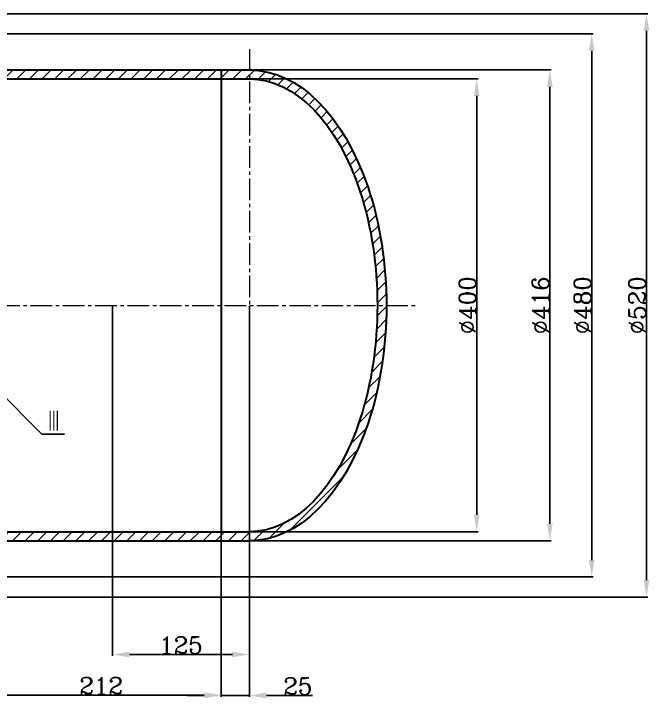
# Model space of a CAD drawing. Header units: millimetres. Extents: x 4714 to 9149, y -487 to 2583.
# Drawn here: x 7641 to 8202, y 1225 to 1830 of the extents above; entities that cross this region are included whole.
import ezdxf

# ---------------------------------------------------------------- set-up
doc = ezdxf.new("R2010")
doc.units = ezdxf.units.MM
doc.linetypes.add('CENTER2', pattern=[28.575, 19.05, -3.175, 3.175, -3.175])
doc.layers.add('实线', color=7, linetype='Continuous')
for name, color, linetype, lineweight in [('标注', 7, 'Continuous', 18), ('点画线', 7, 'CENTER2', 15), ('粗实线', 4, 'Continuous', 30), ('细实线', 7, 'Continuous', 18)]:
    doc.layers.add(name, color=color, linetype=linetype, lineweight=lineweight)
doc.styles.add('HGCAD', font='gbenor.shx', dxfattribs={"width": 0.75, "bigfont": 'gbcbig.shx'})
doc.styles.get("Standard").update_dxf_attribs({"font": 'romanc.shx', "bigfont": 'gbcbig.shx'})
doc.dimstyles.new('副本 ISO-25', dxfattribs={"dimtxt": 15, "dimasz": 15, "dimexe": 1.25, "dimexo": 0.625, "dimtad": 1, "dimtxsty": 'Standard', "dimcen": 2.5, "dimadec": 0, "dimazin": 0, "dimtfac": 1, "dimtmove": 0, "dimatfit": 3, "dimfxl": 0, "dimarcsym": 0})

# ---------------------------------------------------------------- blocks, each defined once
blk = doc.blocks.new('*D19')
at = {"layer": 'Defpoints', "color": 0, "transparency": 16777216}
for p in [(7611.81, 1372.48), (7823.81, 1372.48), (7823.81, 1228.16)]:
    blk.add_point(p, dxfattribs=at)
at = {"layer": '标注', "color": 0, "lineweight": -2, "transparency": 16777216}
for p, q in [((7611.81, 1371.86), (7611.81, 1226.91)), ((7823.81, 1371.86), (7823.81, 1226.91)), ((7626.81, 1228.16), (7808.81, 1228.16))]:
    blk.add_line(p, q, dxfattribs=at)
at = {"layer": '标注', "color": 0, "transparency": 16777216}
for points in [[(7626.81, 1230.66), (7626.81, 1225.66), (7611.81, 1228.16)], [(7808.81, 1230.66), (7808.81, 1225.66), (7823.81, 1228.16)]]:
    blk.add_solid(points, dxfattribs=at)
at = {"layer": '标注', "color": 0, "transparency": 16777216, "insert": (7717.81, 1236.29), "char_height": 15, "attachment_point": 5}
blk.add_mtext('212', dxfattribs=at)
blk = doc.blocks.new('*D20')
at = {"layer": 'Defpoints', "color": 0, "transparency": 16777216}
for p in [(7823.81, 1364.48), (7848.81, 1364.48), (7848.81, 1227.78)]:
    blk.add_point(p, dxfattribs=at)
at = {"layer": '标注', "color": 0, "lineweight": -2, "transparency": 16777216}
for p, q in [((7823.81, 1363.86), (7823.81, 1226.53)), ((7848.81, 1363.86), (7848.81, 1226.53)), ((7808.81, 1227.78), (7793.81, 1227.78)), ((7823.81, 1227.78), (7848.81, 1227.78)), ((7863.81, 1227.78), (7904.34, 1227.78))]:
    blk.add_line(p, q, dxfattribs=at)
at = {"layer": '标注', "color": 0, "transparency": 16777216}
for points in [[(7808.81, 1230.28), (7808.81, 1225.28), (7823.81, 1227.78)], [(7863.81, 1230.28), (7863.81, 1225.28), (7848.81, 1227.78)]]:
    blk.add_solid(points, dxfattribs=at)
at = {"layer": '标注', "color": 0, "transparency": 16777216, "insert": (7891.57, 1235.9), "char_height": 15, "attachment_point": 5}
blk.add_mtext('25', dxfattribs=at)
blk = doc.blocks.new('*D21')
at = {"layer": 'Defpoints', "color": 0, "transparency": 16777216}
for p in [(7727.81, 1572.48), (7848.81, 1572.48), (7727.81, 1264.01)]:
    blk.add_point(p, dxfattribs=at)
at = {"layer": '标注', "color": 0, "lineweight": -2, "transparency": 16777216}
for p, q in [((7727.81, 1571.86), (7727.81, 1262.76)), ((7848.81, 1571.86), (7848.81, 1262.76)), ((7833.81, 1264.01), (7742.81, 1264.01))]:
    blk.add_line(p, q, dxfattribs=at)
at = {"layer": '标注', "color": 0, "transparency": 16777216}
for points in [[(7742.81, 1266.51), (7742.81, 1261.51), (7727.81, 1264.01)], [(7833.81, 1266.51), (7833.81, 1261.51), (7848.81, 1264.01)]]:
    blk.add_solid(points, dxfattribs=at)
at = {"layer": '标注', "color": 0, "transparency": 16777216, "insert": (7788.31, 1272.14), "char_height": 15, "attachment_point": 5}
blk.add_mtext('125', dxfattribs=at)
blk = doc.blocks.new('*D36')
at = {"layer": 'Defpoints', "color": 0, "transparency": 16777216}
for p in [(7611.81, 1772.48), (7611.81, 1372.48), (8049.52, 1372.48)]:
    blk.add_point(p, dxfattribs=at)
at = {"layer": '标注', "color": 0, "lineweight": -2, "transparency": 16777216}
for p, q in [((7612.43, 1772.48), (8050.77, 1772.48)), ((8049.52, 1757.48), (8049.52, 1387.48)), ((7612.43, 1372.48), (8050.77, 1372.48))]:
    blk.add_line(p, q, dxfattribs=at)
at = {"layer": '标注', "color": 0, "transparency": 16777216}
for points in [[(8047.02, 1757.48), (8052.02, 1757.48), (8049.52, 1772.48)], [(8047.02, 1387.48), (8052.02, 1387.48), (8049.52, 1372.48)]]:
    blk.add_solid(points, dxfattribs=at)
at = {"layer": '标注', "color": 0, "transparency": 16777216, "insert": (8041.39, 1572.48), "char_height": 15, "attachment_point": 5, "rotation": 90}
blk.add_mtext('%%C400', dxfattribs=at)
blk = doc.blocks.new('*D37')
at = {"layer": 'Defpoints', "color": 0, "transparency": 16777216}
for p in [(7611.81, 1780.48), (7611.81, 1364.48), (8114.12, 1364.48)]:
    blk.add_point(p, dxfattribs=at)
at = {"layer": '标注', "color": 0, "lineweight": -2, "transparency": 16777216}
for p, q in [((7612.43, 1780.48), (8115.37, 1780.48)), ((8114.12, 1765.48), (8114.12, 1379.48)), ((7612.43, 1364.48), (8115.37, 1364.48))]:
    blk.add_line(p, q, dxfattribs=at)
at = {"layer": '标注', "color": 0, "transparency": 16777216}
for points in [[(8111.62, 1765.48), (8116.62, 1765.48), (8114.12, 1780.48)], [(8111.62, 1379.48), (8116.62, 1379.48), (8114.12, 1364.48)]]:
    blk.add_solid(points, dxfattribs=at)
at = {"layer": '标注', "color": 0, "transparency": 16777216, "insert": (8105.99, 1572.48), "char_height": 15, "attachment_point": 5, "rotation": 90}
blk.add_mtext('%%C416', dxfattribs=at)
blk = doc.blocks.new('*D38')
at = {"layer": 'Defpoints', "color": 0, "transparency": 16777216}
for p in [(7611.81, 1812.48), (7611.81, 1332.48), (8151.1, 1332.48)]:
    blk.add_point(p, dxfattribs=at)
at = {"layer": '标注', "color": 0, "lineweight": -2, "transparency": 16777216}
for p, q in [((7612.43, 1812.48), (8152.35, 1812.48)), ((8151.1, 1797.48), (8151.1, 1347.48)), ((7612.43, 1332.48), (8152.35, 1332.48))]:
    blk.add_line(p, q, dxfattribs=at)
at = {"layer": '标注', "color": 0, "transparency": 16777216}
for points in [[(8148.6, 1797.48), (8153.6, 1797.48), (8151.1, 1812.48)], [(8148.6, 1347.48), (8153.6, 1347.48), (8151.1, 1332.48)]]:
    blk.add_solid(points, dxfattribs=at)
at = {"layer": '标注', "color": 0, "transparency": 16777216, "insert": (8142.98, 1572.48), "char_height": 15, "attachment_point": 5, "rotation": 90}
blk.add_mtext('%%C480', dxfattribs=at)
blk = doc.blocks.new('*D39')
at = {"layer": 'Defpoints', "color": 0, "transparency": 16777216}
for p in [(7611.81, 1830.18), (7611.81, 1314.78), (8199.48, 1314.78)]:
    blk.add_point(p, dxfattribs=at)
at = {"layer": '标注', "color": 0, "lineweight": -2, "transparency": 16777216}
for p, q in [((7612.43, 1830.18), (8200.73, 1830.18)), ((8199.48, 1815.18), (8199.48, 1329.78)), ((7612.43, 1314.78), (8200.73, 1314.78))]:
    blk.add_line(p, q, dxfattribs=at)
at = {"layer": '标注', "color": 0, "transparency": 16777216}
for points in [[(8196.98, 1815.18), (8201.98, 1815.18), (8199.48, 1830.18)], [(8196.98, 1329.78), (8201.98, 1329.78), (8199.48, 1314.78)]]:
    blk.add_solid(points, dxfattribs=at)
at = {"layer": '标注', "color": 0, "transparency": 16777216, "insert": (8191.35, 1572.48), "char_height": 15, "attachment_point": 5, "rotation": 90}
blk.add_mtext('%%C520', dxfattribs=at)

msp = doc.modelspace()

# ---------------------------------------------------------------- hatches: boundary and pattern name
at = {"layer": '实线'}
h = msp.add_hatch(dxfattribs=at)
h.set_pattern_fill('ANSI31', color=256, scale=2.5, style=0)
h.set_pattern_definition([(45, (441.337, 171.9724), (-5.61266, 5.61266), [])])
edge = h.paths.add_edge_path()
edge.add_line((7599.415, 1780.483), (7588.848, 1772.483))
edge.add_line((7588.848, 1772.483), (7848.807, 1772.483))
edge.add_ellipse((7848.807, 1572.483), major_axis=(0, 200), ratio=0.565, start_angle=-180, end_angle=0, ccw=False)
edge.add_line((7848.807, 1372.483), (7588.848, 1372.483))
edge.add_line((7588.848, 1372.483), (7599.415, 1364.483))
edge.add_line((7599.415, 1364.483), (7611.807, 1364.483))
edge.add_line((7611.807, 1364.483), (7848.807, 1364.483))
edge.add_ellipse((7848.807, 1572.483), major_axis=(0, 208), ratio=0.5817308, start_angle=-180, end_angle=0)
edge.add_line((7848.807, 1780.483), (7611.807, 1780.483))
edge.add_line((7611.807, 1780.483), (7599.415, 1780.483))

# ---------------------------------------------------------------- linework, layer by layer
for p, q in [((7618.91, 1505.44), (7665.438, 1458.69)), ((7665.438, 1458.69), (7685.438, 1458.69))]:
    msp.add_line(p, q, dxfattribs=at)
at = {"layer": '点画线'}
for p, q in [((7848.807, 1798.788), (7848.807, 1285.339)), ((6512.426, 1572.483), (7997.564, 1572.483))]:
    msp.add_line(p, q, dxfattribs=at)
at = {"layer": '粗实线'}
for p, q in [((7611.807, 1780.483), (7848.807, 1780.483)), ((7823.807, 1780.483), (7823.807, 1371.858)), ((7588.848, 1772.483), (7848.807, 1772.483)), ((7588.848, 1372.483), (7848.807, 1372.483)), ((7611.807, 1364.483), (7848.807, 1364.483))]:
    msp.add_line(p, q, dxfattribs=at)
at = {"layer": '粗实线', "extrusion": (0, 0, -1)}
for major_axis, ratio in [((0, 208), 0.5817308), ((0, 200), 0.565)]:
    msp.add_ellipse((7848.807, 1572.483), major_axis=major_axis, ratio=ratio, start_param=6.2831853, end_param=9.424778, dxfattribs=at)

# ---------------------------------------------------------------- texts
at = {"layer": '细实线', "lineweight": -2, "insert": (7675.971, 1469.926), "char_height": 20, "width": 159.30979, "attachment_point": 5, "style": 'HGCAD'}
msp.add_mtext('Ⅲ', dxfattribs=at)

# ---------------------------------------------------------------- dimensions: what is measured, and where the dimension line sits
at = {"layer": '标注'}
for base, p1, p2, text, picture, middle in [((8199.477, 1314.783), (7611.807, 1830.183), (7611.807, 1314.783), '%%C520', '*D39', (8191.352, 1572.483)), ((8151.102, 1332.483), (7611.807, 1812.483), (7611.807, 1332.483), '%%C<>', '*D38', (8142.977, 1572.483)), ((8114.119, 1364.483), (7611.807, 1780.483), (7611.807, 1364.483), '%%C<>', '*D37', (8105.994, 1572.483))]:
    dim = msp.add_linear_dim(base=base, p1=p1, p2=p2, angle=90, text=text, dimstyle='副本 ISO-25', dxfattribs=at)
    dim.commit()
    dim.dimension.update_dxf_attribs({"geometry": picture, "text_midpoint": middle})
dim = msp.add_linear_dim(base=(8049.517, 1372.483), p1=(7611.807, 1772.483), p2=(7611.807, 1372.483), angle=90, text='%%C<>', dimstyle='副本 ISO-25', dxfattribs=at)
dim.commit()
dim.dimension.update_dxf_attribs({"geometry": '*D36', "text_midpoint": (8049.517, 1572.483), "dimtype": 160})
dim = msp.add_linear_dim(base=(7727.807, 1264.014), p1=(7848.807, 1572.483), p2=(7727.807, 1572.483), text='125', dimstyle='副本 ISO-25', dxfattribs=at)
dim.commit()
dim.dimension.update_dxf_attribs({"geometry": '*D21', "text_midpoint": (7788.307, 1272.139)})
for base, p1, p2, picture, middle in [((7823.807, 1228.163), (7611.807, 1372.483), (7823.807, 1372.483), '*D19', (7717.807, 1236.288)), ((7848.807, 1227.778), (7823.807, 1364.483), (7848.807, 1364.483), '*D20', (7891.575, 1235.903))]:
    dim = msp.add_linear_dim(base=base, p1=p1, p2=p2, dimstyle='副本 ISO-25', dxfattribs=at)
    dim.commit()
    dim.dimension.update_dxf_attribs({"geometry": picture, "text_midpoint": middle})

doc.saveas('drawing.dxf')
